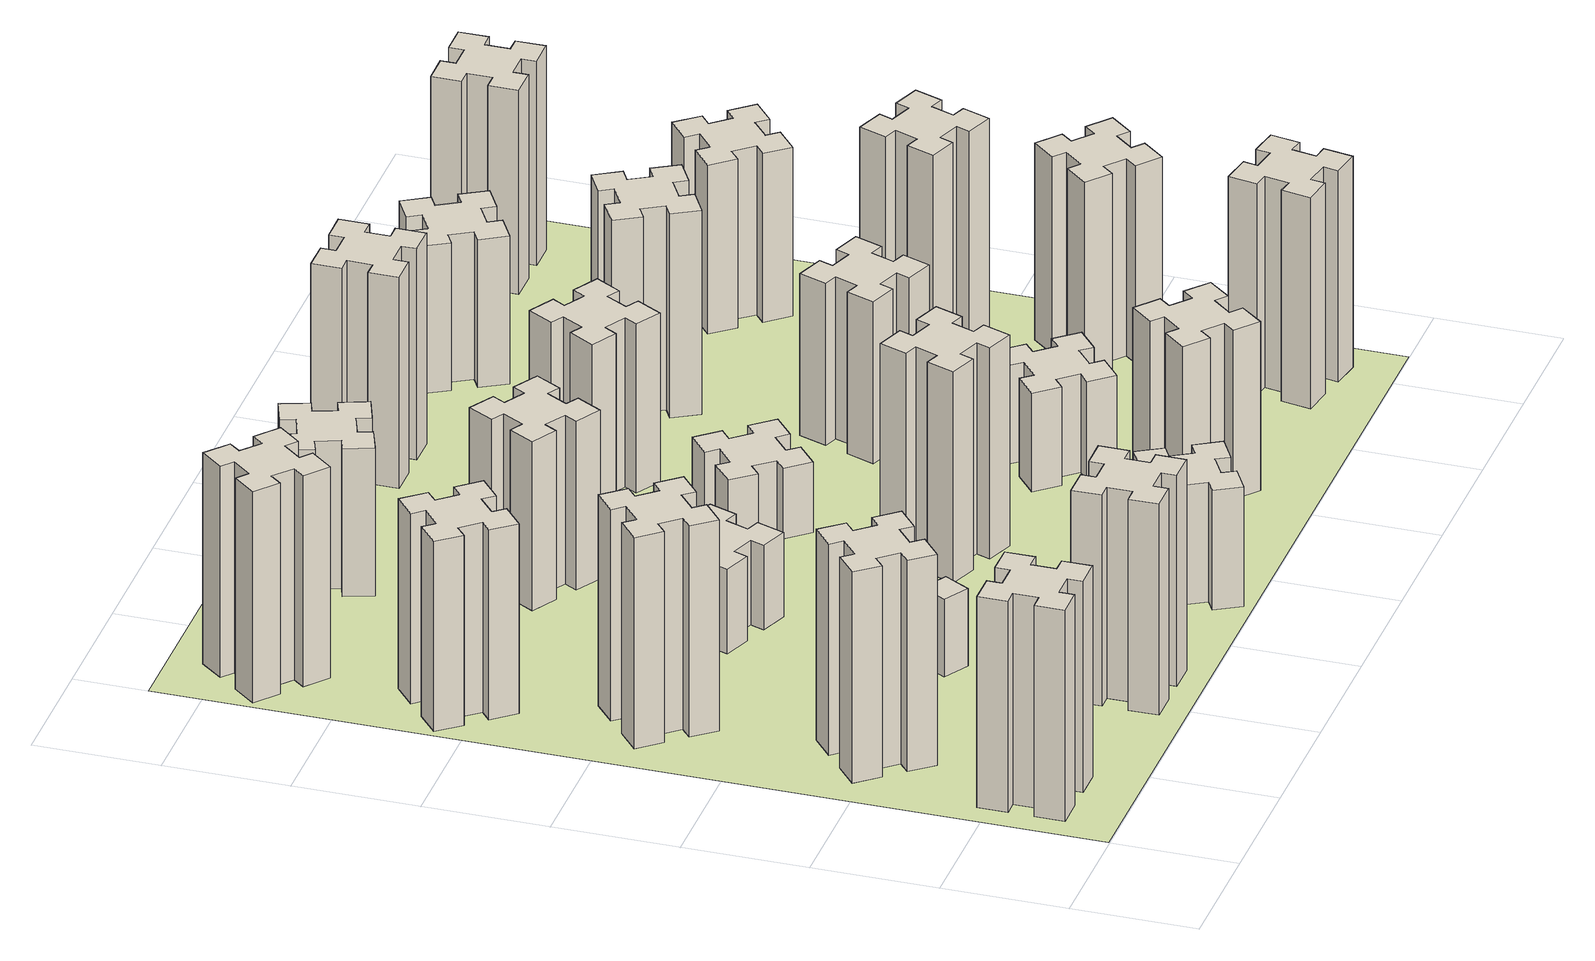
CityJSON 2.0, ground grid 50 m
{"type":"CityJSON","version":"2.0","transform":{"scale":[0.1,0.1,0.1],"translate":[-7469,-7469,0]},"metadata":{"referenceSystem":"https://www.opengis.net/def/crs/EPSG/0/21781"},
"CityObjects":{
"building1":{"type":"Building","attributes":{"class":"1000","function":"1000","usage":"1000","yearOfConstruction":2016,"roofType":"1000","measuredHeight":90,"storeysAboveGround":30,"storeysBelowGround":0},"geometry":[{"type":"Solid","lod":"1","boundaries":[[[[0,1,2,3,4,5,6,7,8,9,10,11,12,13,14,15,16,17,18,19]],[[17,16,20,21]],[[16,15,22,20]],[[15,14,23,22]],[[14,13,24,23]],[[13,12,25,24]],[[12,11,26,25]],[[11,10,27,26]],[[10,9,28,27]],[[9,8,29,28]],[[8,7,30,29]],[[7,6,31,30]],[[6,5,32,31]],[[5,4,33,32]],[[4,3,34,33]],[[3,2,35,34]],[[2,1,36,35]],[[1,0,37,36]],[[0,19,38,37]],[[19,18,39,38]],[[18,17,21,39]],[[24,25,26,27,28,29,30,31,32,33,34,35,36,37,38,39,21,20,22,23]]]]}]},
"building2":{"type":"Building","attributes":{"class":"1000","function":"1000","usage":"1000","yearOfConstruction":2016,"roofType":"1000","measuredHeight":90,"storeysAboveGround":30,"storeysBelowGround":0},"geometry":[{"type":"Solid","lod":"1","boundaries":[[[[40,41,42,43,44,45,46,47,48,49,50,51,52,53,54,55,56,57,58,59]],[[57,56,60,61]],[[56,55,62,60]],[[55,54,63,62]],[[54,53,64,63]],[[53,52,65,64]],[[52,51,66,65]],[[51,50,67,66]],[[50,49,68,67]],[[49,48,69,68]],[[48,47,70,69]],[[47,46,71,70]],[[46,45,72,71]],[[45,44,73,72]],[[44,43,74,73]],[[43,42,75,74]],[[42,41,76,75]],[[41,40,77,76]],[[40,59,78,77]],[[59,58,79,78]],[[58,57,61,79]],[[64,65,66,67,68,69,70,71,72,73,74,75,76,77,78,79,61,60,62,63]]]]}]},
"building3":{"type":"Building","attributes":{"class":"1000","function":"1000","usage":"1000","yearOfConstruction":2016,"roofType":"1000","measuredHeight":90,"storeysAboveGround":30,"storeysBelowGround":0},"geometry":[{"type":"Solid","lod":"1","boundaries":[[[[80,81,82,83,84,85,86,87,88,89,90,91,92,93,94,95,96,97,98,99]],[[97,96,100,101]],[[96,95,102,100]],[[95,94,103,102]],[[94,93,104,103]],[[93,92,105,104]],[[92,91,106,105]],[[91,90,107,106]],[[90,89,108,107]],[[89,88,109,108]],[[88,87,110,109]],[[87,86,111,110]],[[86,85,112,111]],[[85,84,113,112]],[[84,83,114,113]],[[83,82,115,114]],[[82,81,116,115]],[[81,80,117,116]],[[80,99,118,117]],[[99,98,119,118]],[[98,97,101,119]],[[104,105,106,107,108,109,110,111,112,113,114,115,116,117,118,119,101,100,102,103]]]]}]},
"building4":{"type":"Building","attributes":{"class":"1000","function":"1000","usage":"1000","yearOfConstruction":2016,"roofType":"1000","measuredHeight":81,"storeysAboveGround":30,"storeysBelowGround":0},"geometry":[{"type":"Solid","lod":"1","boundaries":[[[[120,121,122,123,124,125,126,127,128,129,130,131,132,133,134,135,136,137,138,139]],[[137,136,140,141]],[[136,135,142,140]],[[135,134,143,142]],[[134,133,144,143]],[[133,132,145,144]],[[132,131,146,145]],[[131,130,147,146]],[[130,129,148,147]],[[129,128,149,148]],[[128,127,150,149]],[[127,126,151,150]],[[126,125,152,151]],[[125,124,153,152]],[[124,123,154,153]],[[123,122,155,154]],[[122,121,156,155]],[[121,120,157,156]],[[120,139,158,157]],[[139,138,159,158]],[[138,137,141,159]],[[144,145,146,147,148,149,150,151,152,153,154,155,156,157,158,159,141,140,142,143]]]]}]},
"building5":{"type":"Building","attributes":{"class":"1000","function":"1000","usage":"1000","yearOfConstruction":2016,"roofType":"1000","measuredHeight":90,"storeysAboveGround":30,"storeysBelowGround":0},"geometry":[{"type":"Solid","lod":"1","boundaries":[[[[160,161,162,163,164,165,166,167,168,169,170,171,172,173,174,175,176,177,178,179]],[[177,176,180,181]],[[176,175,182,180]],[[175,174,183,182]],[[174,173,184,183]],[[173,172,185,184]],[[172,171,186,185]],[[171,170,187,186]],[[170,169,188,187]],[[169,168,189,188]],[[168,167,190,189]],[[167,166,191,190]],[[166,165,192,191]],[[165,164,193,192]],[[164,163,194,193]],[[163,162,195,194]],[[162,161,196,195]],[[161,160,197,196]],[[160,179,198,197]],[[179,178,199,198]],[[178,177,181,199]],[[184,185,186,187,188,189,190,191,192,193,194,195,196,197,198,199,181,180,182,183]]]]}]},
"building6":{"type":"Building","attributes":{"class":"1000","function":"1000","usage":"1000","yearOfConstruction":2016,"roofType":"1000","measuredHeight":90,"storeysAboveGround":30,"storeysBelowGround":0},"geometry":[{"type":"Solid","lod":"1","boundaries":[[[[200,201,202,203,204,205,206,207,208,209,210,211,212,213,214,215,216,217,218,219]],[[217,216,220,221]],[[216,215,222,220]],[[215,214,223,222]],[[214,213,224,223]],[[213,212,225,224]],[[212,211,226,225]],[[211,210,227,226]],[[210,209,228,227]],[[209,208,229,228]],[[208,207,230,229]],[[207,206,231,230]],[[206,205,232,231]],[[205,204,233,232]],[[204,203,234,233]],[[203,202,235,234]],[[202,201,236,235]],[[201,200,237,236]],[[200,219,238,237]],[[219,218,239,238]],[[218,217,221,239]],[[224,225,226,227,228,229,230,231,232,233,234,235,236,237,238,239,221,220,222,223]]]]}]},
"building7":{"type":"Building","attributes":{"class":"1000","function":"1000","usage":"1000","yearOfConstruction":2016,"roofType":"1000","measuredHeight":33,"storeysAboveGround":30,"storeysBelowGround":0},"geometry":[{"type":"Solid","lod":"1","boundaries":[[[[240,241,242,243,244,245,246,247,248,249,250,251,252,253,254,255,256,257,258,259]],[[257,256,260,261]],[[256,255,262,260]],[[255,254,263,262]],[[254,253,264,263]],[[253,252,265,264]],[[252,251,266,265]],[[251,250,267,266]],[[250,249,268,267]],[[249,248,269,268]],[[248,247,270,269]],[[247,246,271,270]],[[246,245,272,271]],[[245,244,273,272]],[[244,243,274,273]],[[243,242,275,274]],[[242,241,276,275]],[[241,240,277,276]],[[240,259,278,277]],[[259,258,279,278]],[[258,257,261,279]],[[264,265,266,267,268,269,270,271,272,273,274,275,276,277,278,279,261,260,262,263]]]]}]},
"building8":{"type":"Building","attributes":{"class":"1000","function":"1000","usage":"1000","yearOfConstruction":2016,"roofType":"1000","measuredHeight":36,"storeysAboveGround":30,"storeysBelowGround":0},"geometry":[{"type":"Solid","lod":"1","boundaries":[[[[280,281,282,283,284,285,286,287,288,289,290,291,292,293,294,295,296,297,298,299]],[[297,296,300,301]],[[296,295,302,300]],[[295,294,303,302]],[[294,293,304,303]],[[293,292,305,304]],[[292,291,306,305]],[[291,290,307,306]],[[290,289,308,307]],[[289,288,309,308]],[[288,287,310,309]],[[287,286,311,310]],[[286,285,312,311]],[[285,284,313,312]],[[284,283,314,313]],[[283,282,315,314]],[[282,281,316,315]],[[281,280,317,316]],[[280,299,318,317]],[[299,298,319,318]],[[298,297,301,319]],[[304,305,306,307,308,309,310,311,312,313,314,315,316,317,318,319,301,300,302,303]]]]}]},
"building9":{"type":"Building","attributes":{"class":"1000","function":"1000","usage":"1000","yearOfConstruction":2016,"roofType":"1000","measuredHeight":51,"storeysAboveGround":30,"storeysBelowGround":0},"geometry":[{"type":"Solid","lod":"1","boundaries":[[[[320,321,322,323,324,325,326,327,328,329,330,331,332,333,334,335,336,337,338,339]],[[337,336,340,341]],[[336,335,342,340]],[[335,334,343,342]],[[334,333,344,343]],[[333,332,345,344]],[[332,331,346,345]],[[331,330,347,346]],[[330,329,348,347]],[[329,328,349,348]],[[328,327,350,349]],[[327,326,351,350]],[[326,325,352,351]],[[325,324,353,352]],[[324,323,354,353]],[[323,322,355,354]],[[322,321,356,355]],[[321,320,357,356]],[[320,339,358,357]],[[339,338,359,358]],[[338,337,341,359]],[[344,345,346,347,348,349,350,351,352,353,354,355,356,357,358,359,341,340,342,343]]]]}]},
"building10":{"type":"Building","attributes":{"class":"1000","function":"1000","usage":"1000","yearOfConstruction":2016,"roofType":"1000","measuredHeight":72,"storeysAboveGround":30,"storeysBelowGround":0},"geometry":[{"type":"Solid","lod":"1","boundaries":[[[[360,361,362,363,364,365,366,367,368,369,370,371,372,373,374,375,376,377,378,379]],[[377,376,380,381]],[[376,375,382,380]],[[375,374,383,382]],[[374,373,384,383]],[[373,372,385,384]],[[372,371,386,385]],[[371,370,387,386]],[[370,369,388,387]],[[369,368,389,388]],[[368,367,390,389]],[[367,366,391,390]],[[366,365,392,391]],[[365,364,393,392]],[[364,363,394,393]],[[363,362,395,394]],[[362,361,396,395]],[[361,360,397,396]],[[360,379,398,397]],[[379,378,399,398]],[[378,377,381,399]],[[384,385,386,387,388,389,390,391,392,393,394,395,396,397,398,399,381,380,382,383]]]]}]},
"building11":{"type":"Building","attributes":{"class":"1000","function":"1000","usage":"1000","yearOfConstruction":2016,"roofType":"1000","measuredHeight":63,"storeysAboveGround":30,"storeysBelowGround":0},"geometry":[{"type":"Solid","lod":"1","boundaries":[[[[400,401,402,403,404,405,406,407,408,409,410,411,412,413,414,415,416,417,418,419]],[[417,416,420,421]],[[416,415,422,420]],[[415,414,423,422]],[[414,413,424,423]],[[413,412,425,424]],[[412,411,426,425]],[[411,410,427,426]],[[410,409,428,427]],[[409,408,429,428]],[[408,407,430,429]],[[407,406,431,430]],[[406,405,432,431]],[[405,404,433,432]],[[404,403,434,433]],[[403,402,435,434]],[[402,401,436,435]],[[401,400,437,436]],[[400,419,438,437]],[[419,418,439,438]],[[418,417,421,439]],[[424,425,426,427,428,429,430,431,432,433,434,435,436,437,438,439,421,420,422,423]]]]}]},
"building12":{"type":"Building","attributes":{"class":"1000","function":"1000","usage":"1000","yearOfConstruction":2016,"roofType":"1000","measuredHeight":90,"storeysAboveGround":30,"storeysBelowGround":0},"geometry":[{"type":"Solid","lod":"1","boundaries":[[[[440,441,442,443,444,445,446,447,448,449,450,451,452,453,454,455,456,457,458,459]],[[457,456,460,461]],[[456,455,462,460]],[[455,454,463,462]],[[454,453,464,463]],[[453,452,465,464]],[[452,451,466,465]],[[451,450,467,466]],[[450,449,468,467]],[[449,448,469,468]],[[448,447,470,469]],[[447,446,471,470]],[[446,445,472,471]],[[445,444,473,472]],[[444,443,474,473]],[[443,442,475,474]],[[442,441,476,475]],[[441,440,477,476]],[[440,459,478,477]],[[459,458,479,478]],[[458,457,461,479]],[[464,465,466,467,468,469,470,471,472,473,474,475,476,477,478,479,461,460,462,463]]]]}]},
"building13":{"type":"Building","attributes":{"class":"1000","function":"1000","usage":"1000","yearOfConstruction":2016,"roofType":"1000","measuredHeight":30,"storeysAboveGround":30,"storeysBelowGround":0},"geometry":[{"type":"Solid","lod":"1","boundaries":[[[[480,481,482,483,484,485,486,487,488,489,490,491,492,493,494,495,496,497,498,499]],[[497,496,500,501]],[[496,495,502,500]],[[495,494,503,502]],[[494,493,504,503]],[[493,492,505,504]],[[492,491,506,505]],[[491,490,507,506]],[[490,489,508,507]],[[489,488,509,508]],[[488,487,510,509]],[[487,486,511,510]],[[486,485,512,511]],[[485,484,513,512]],[[484,483,514,513]],[[483,482,515,514]],[[482,481,516,515]],[[481,480,517,516]],[[480,499,518,517]],[[499,498,519,518]],[[498,497,501,519]],[[504,505,506,507,508,509,510,511,512,513,514,515,516,517,518,519,501,500,502,503]]]]}]},
"building14":{"type":"Building","attributes":{"class":"1000","function":"1000","usage":"1000","yearOfConstruction":2016,"roofType":"1000","measuredHeight":72,"storeysAboveGround":30,"storeysBelowGround":0},"geometry":[{"type":"Solid","lod":"1","boundaries":[[[[520,521,522,523,524,525,526,527,528,529,530,531,532,533,534,535,536,537,538,539]],[[537,536,540,541]],[[536,535,542,540]],[[535,534,543,542]],[[534,533,544,543]],[[533,532,545,544]],[[532,531,546,545]],[[531,530,547,546]],[[530,529,548,547]],[[529,528,549,548]],[[528,527,550,549]],[[527,526,551,550]],[[526,525,552,551]],[[525,524,553,552]],[[524,523,554,553]],[[523,522,555,554]],[[522,521,556,555]],[[521,520,557,556]],[[520,539,558,557]],[[539,538,559,558]],[[538,537,541,559]],[[544,545,546,547,548,549,550,551,552,553,554,555,556,557,558,559,541,540,542,543]]]]}]},
"building15":{"type":"Building","attributes":{"class":"1000","function":"1000","usage":"1000","yearOfConstruction":2016,"roofType":"1000","measuredHeight":72,"storeysAboveGround":30,"storeysBelowGround":0},"geometry":[{"type":"Solid","lod":"1","boundaries":[[[[560,561,562,563,564,565,566,567,568,569,570,571,572,573,574,575,576,577,578,579]],[[577,576,580,581]],[[576,575,582,580]],[[575,574,583,582]],[[574,573,584,583]],[[573,572,585,584]],[[572,571,586,585]],[[571,570,587,586]],[[570,569,588,587]],[[569,568,589,588]],[[568,567,590,589]],[[567,566,591,590]],[[566,565,592,591]],[[565,564,593,592]],[[564,563,594,593]],[[563,562,595,594]],[[562,561,596,595]],[[561,560,597,596]],[[560,579,598,597]],[[579,578,599,598]],[[578,577,581,599]],[[584,585,586,587,588,589,590,591,592,593,594,595,596,597,598,599,581,580,582,583]]]]}]},
"building16":{"type":"Building","attributes":{"class":"1000","function":"1000","usage":"1000","yearOfConstruction":2016,"roofType":"1000","measuredHeight":90,"storeysAboveGround":30,"storeysBelowGround":0},"geometry":[{"type":"Solid","lod":"1","boundaries":[[[[600,601,602,603,604,605,606,607,608,609,610,611,612,613,614,615,616,617,618,619]],[[617,616,620,621]],[[616,615,622,620]],[[615,614,623,622]],[[614,613,624,623]],[[613,612,625,624]],[[612,611,626,625]],[[611,610,627,626]],[[610,609,628,627]],[[609,608,629,628]],[[608,607,630,629]],[[607,606,631,630]],[[606,605,632,631]],[[605,604,633,632]],[[604,603,634,633]],[[603,602,635,634]],[[602,601,636,635]],[[601,600,637,636]],[[600,619,638,637]],[[619,618,639,638]],[[618,617,621,639]],[[624,625,626,627,628,629,630,631,632,633,634,635,636,637,638,639,621,620,622,623]]]]}]},
"building17":{"type":"Building","attributes":{"class":"1000","function":"1000","usage":"1000","yearOfConstruction":2016,"roofType":"1000","measuredHeight":42,"storeysAboveGround":30,"storeysBelowGround":0},"geometry":[{"type":"Solid","lod":"1","boundaries":[[[[640,641,642,643,644,645,646,647,648,649,650,651,652,653,654,655,656,657,658,659]],[[657,656,660,661]],[[656,655,662,660]],[[655,654,663,662]],[[654,653,664,663]],[[653,652,665,664]],[[652,651,666,665]],[[651,650,667,666]],[[650,649,668,667]],[[649,648,669,668]],[[648,647,670,669]],[[647,646,671,670]],[[646,645,672,671]],[[645,644,673,672]],[[644,643,674,673]],[[643,642,675,674]],[[642,641,676,675]],[[641,640,677,676]],[[640,659,678,677]],[[659,658,679,678]],[[658,657,661,679]],[[664,665,666,667,668,669,670,671,672,673,674,675,676,677,678,679,661,660,662,663]]]]}]},
"building18":{"type":"Building","attributes":{"class":"1000","function":"1000","usage":"1000","yearOfConstruction":2016,"roofType":"1000","measuredHeight":69,"storeysAboveGround":30,"storeysBelowGround":0},"geometry":[{"type":"Solid","lod":"1","boundaries":[[[[680,681,682,683,684,685,686,687,688,689,690,691,692,693,694,695,696,697,698,699]],[[697,696,700,701]],[[696,695,702,700]],[[695,694,703,702]],[[694,693,704,703]],[[693,692,705,704]],[[692,691,706,705]],[[691,690,707,706]],[[690,689,708,707]],[[689,688,709,708]],[[688,687,710,709]],[[687,686,711,710]],[[686,685,712,711]],[[685,684,713,712]],[[684,683,714,713]],[[683,682,715,714]],[[682,681,716,715]],[[681,680,717,716]],[[680,699,718,717]],[[699,698,719,718]],[[698,697,701,719]],[[704,705,706,707,708,709,710,711,712,713,714,715,716,717,718,719,701,700,702,703]]]]}]},
"building19":{"type":"Building","attributes":{"class":"1000","function":"1000","usage":"1000","yearOfConstruction":2016,"roofType":"1000","measuredHeight":87,"storeysAboveGround":30,"storeysBelowGround":0},"geometry":[{"type":"Solid","lod":"1","boundaries":[[[[720,721,722,723,724,725,726,727,728,729,730,731,732,733,734,735,736,737,738,739]],[[737,736,740,741]],[[736,735,742,740]],[[735,734,743,742]],[[734,733,744,743]],[[733,732,745,744]],[[732,731,746,745]],[[731,730,747,746]],[[730,729,748,747]],[[729,728,749,748]],[[728,727,750,749]],[[727,726,751,750]],[[726,725,752,751]],[[725,724,753,752]],[[724,723,754,753]],[[723,722,755,754]],[[722,721,756,755]],[[721,720,757,756]],[[720,739,758,757]],[[739,738,759,758]],[[738,737,741,759]],[[744,745,746,747,748,749,750,751,752,753,754,755,756,757,758,759,741,740,742,743]]]]}]},
"building20":{"type":"Building","attributes":{"class":"1000","function":"1000","usage":"1000","yearOfConstruction":2016,"roofType":"1000","measuredHeight":90,"storeysAboveGround":30,"storeysBelowGround":0},"geometry":[{"type":"Solid","lod":"1","boundaries":[[[[760,761,762,763,764,765,766,767,768,769,770,771,772,773,774,775,776,777,778,779]],[[777,776,780,781]],[[776,775,782,780]],[[775,774,783,782]],[[774,773,784,783]],[[773,772,785,784]],[[772,771,786,785]],[[771,770,787,786]],[[770,769,788,787]],[[769,768,789,788]],[[768,767,790,789]],[[767,766,791,790]],[[766,765,792,791]],[[765,764,793,792]],[[764,763,794,793]],[[763,762,795,794]],[[762,761,796,795]],[[761,760,797,796]],[[760,779,798,797]],[[779,778,799,798]],[[778,777,781,799]],[[784,785,786,787,788,789,790,791,792,793,794,795,796,797,798,799,781,780,782,783]]]]}]},
"building21":{"type":"Building","attributes":{"class":"1000","function":"1000","usage":"1000","yearOfConstruction":2016,"roofType":"1000","measuredHeight":63,"storeysAboveGround":30,"storeysBelowGround":0},"geometry":[{"type":"Solid","lod":"1","boundaries":[[[[800,801,802,803,804,805,806,807,808,809,810,811,812,813,814,815,816,817,818,819]],[[817,816,820,821]],[[816,815,822,820]],[[815,814,823,822]],[[814,813,824,823]],[[813,812,825,824]],[[812,811,826,825]],[[811,810,827,826]],[[810,809,828,827]],[[809,808,829,828]],[[808,807,830,829]],[[807,806,831,830]],[[806,805,832,831]],[[805,804,833,832]],[[804,803,834,833]],[[803,802,835,834]],[[802,801,836,835]],[[801,800,837,836]],[[800,819,838,837]],[[819,818,839,838]],[[818,817,821,839]],[[824,825,826,827,828,829,830,831,832,833,834,835,836,837,838,839,821,820,822,823]]]]}]},
"building22":{"type":"Building","attributes":{"class":"1000","function":"1000","usage":"1000","yearOfConstruction":2016,"roofType":"1000","measuredHeight":84,"storeysAboveGround":30,"storeysBelowGround":0},"geometry":[{"type":"Solid","lod":"1","boundaries":[[[[840,841,842,843,844,845,846,847,848,849,850,851,852,853,854,855,856,857,858,859]],[[857,856,860,861]],[[856,855,862,860]],[[855,854,863,862]],[[854,853,864,863]],[[853,852,865,864]],[[852,851,866,865]],[[851,850,867,866]],[[850,849,868,867]],[[849,848,869,868]],[[848,847,870,869]],[[847,846,871,870]],[[846,845,872,871]],[[845,844,873,872]],[[844,843,874,873]],[[843,842,875,874]],[[842,841,876,875]],[[841,840,877,876]],[[840,859,878,877]],[[859,858,879,878]],[[858,857,861,879]],[[864,865,866,867,868,869,870,871,872,873,874,875,876,877,878,879,861,860,862,863]]]]}]},
"building23":{"type":"Building","attributes":{"class":"1000","function":"1000","usage":"1000","yearOfConstruction":2016,"roofType":"1000","measuredHeight":90,"storeysAboveGround":30,"storeysBelowGround":0},"geometry":[{"type":"Solid","lod":"1","boundaries":[[[[880,881,882,883,884,885,886,887,888,889,890,891,892,893,894,895,896,897,898,899]],[[897,896,900,901]],[[896,895,902,900]],[[895,894,903,902]],[[894,893,904,903]],[[893,892,905,904]],[[892,891,906,905]],[[891,890,907,906]],[[890,889,908,907]],[[889,888,909,908]],[[888,887,910,909]],[[887,886,911,910]],[[886,885,912,911]],[[885,884,913,912]],[[884,883,914,913]],[[883,882,915,914]],[[882,881,916,915]],[[881,880,917,916]],[[880,899,918,917]],[[899,898,919,918]],[[898,897,901,919]],[[904,905,906,907,908,909,910,911,912,913,914,915,916,917,918,919,901,900,902,903]]]]}]},
"building24":{"type":"Building","attributes":{"class":"1000","function":"1000","usage":"1000","yearOfConstruction":2016,"roofType":"1000","measuredHeight":72,"storeysAboveGround":30,"storeysBelowGround":0},"geometry":[{"type":"Solid","lod":"1","boundaries":[[[[920,921,922,923,924,925,926,927,928,929,930,931,932,933,934,935,936,937,938,939]],[[937,936,940,941]],[[936,935,942,940]],[[935,934,943,942]],[[934,933,944,943]],[[933,932,945,944]],[[932,931,946,945]],[[931,930,947,946]],[[930,929,948,947]],[[929,928,949,948]],[[928,927,950,949]],[[927,926,951,950]],[[926,925,952,951]],[[925,924,953,952]],[[924,923,954,953]],[[923,922,955,954]],[[922,921,956,955]],[[921,920,957,956]],[[920,939,958,957]],[[939,938,959,958]],[[938,937,941,959]],[[944,945,946,947,948,949,950,951,952,953,954,955,956,957,958,959,941,940,942,943]]]]}]},
"building25":{"type":"Building","attributes":{"class":"1000","function":"1000","usage":"1000","yearOfConstruction":2016,"roofType":"1000","measuredHeight":87,"storeysAboveGround":30,"storeysBelowGround":0},"geometry":[{"type":"Solid","lod":"1","boundaries":[[[[960,961,962,963,964,965,966,967,968,969,970,971,972,973,974,975,976,977,978,979]],[[977,976,980,981]],[[976,975,982,980]],[[975,974,983,982]],[[974,973,984,983]],[[973,972,985,984]],[[972,971,986,985]],[[971,970,987,986]],[[970,969,988,987]],[[969,968,989,988]],[[968,967,990,989]],[[967,966,991,990]],[[966,965,992,991]],[[965,964,993,992]],[[964,963,994,993]],[[963,962,995,994]],[[962,961,996,995]],[[961,960,997,996]],[[960,979,998,997]],[[979,978,999,998]],[[978,977,981,999]],[[984,985,986,987,988,989,990,991,992,993,994,995,996,997,998,999,981,980,982,983]]]]}]},
"landuse1":{"type":"LandUse","attributes":{"name":"plot1","function":"1010"},"geometry":[{"type":"MultiSurface","lod":"1","boundaries":[[[1000,1001,1002,1003]]]}]}
},
"vertices":[
[165,425,0],[165,325,0],[105,325,0],[105,205,0],[225,205,0],[225,265,0],[325,265,0],[325,205,0],[445,205,0],[445,325,0],[385,325,0],[385,425,0],[445,425,0],[445,545,0],[325,545,0],[325,485,0],[225,485,0],[225,545,0],[105,545,0],[105,425,0],[225,485,900],[225,545,900],[325,485,900],[325,545,900],[445,545,900],[445,425,900],[385,425,900],[385,325,900],[445,325,900],[445,205,900],[325,205,900],[325,265,900],[225,265,900],[225,205,900],[105,205,900],[105,325,900],[165,325,900],[165,425,900],[105,425,900],[105,545,900],
[492,1048,0],[427,1124,0],[473,1163,0],[396,1255,0],[304,1178,0],[343,1132,0],[266,1067,0],[228,1113,0],[136,1036,0],[213,944,0],[259,983,0],[323,906,0],[277,868,0],[354,776,0],[446,853,0],[408,899,0],[484,963,0],[523,917,0],[615,994,0],[538,1086,0],[484,963,900],[523,917,900],[408,899,900],[446,853,900],[354,776,900],[277,868,900],[323,906,900],[259,983,900],[213,944,900],[136,1036,900],[228,1113,900],[266,1067,900],[343,1132,900],[304,1178,900],[396,1255,900],[473,1163,900],[427,1124,900],[492,1048,900],[538,1086,900],[615,994,900],
[492,1888,0],[427,1964,0],[473,2003,0],[396,2095,0],[304,2018,0],[343,1972,0],[266,1907,0],[228,1953,0],[136,1876,0],[213,1784,0],[259,1823,0],[323,1746,0],[277,1708,0],[354,1616,0],[446,1693,0],[408,1739,0],[484,1803,0],[523,1757,0],[615,1834,0],[538,1926,0],[484,1803,900],[523,1757,900],[408,1739,900],[446,1693,900],[354,1616,900],[277,1708,900],[323,1746,900],[259,1823,900],[213,1784,900],[136,1876,900],[228,1953,900],[266,1907,900],[343,1972,900],[304,2018,900],[396,2095,900],[473,2003,900],[427,1964,900],[492,1888,900],[538,1926,900],[615,1834,900],
[243,2712,0],[166,2647,0],[128,2693,0],[36,2616,0],[113,2524,0],[159,2563,0],[223,2486,0],[177,2448,0],[254,2356,0],[346,2433,0],[308,2479,0],[384,2543,0],[423,2497,0],[515,2574,0],[438,2666,0],[392,2628,0],[327,2704,0],[373,2743,0],[296,2835,0],[204,2758,0],[327,2704,810],[373,2743,810],[392,2628,810],[438,2666,810],[515,2574,810],[423,2497,810],[384,2543,810],[308,2479,810],[346,2433,810],[254,2356,810],[177,2448,810],[223,2486,810],[159,2563,810],[113,2524,810],[36,2616,810],[128,2693,810],[166,2647,810],[243,2712,810],[204,2758,810],[296,2835,810],
[1225,225,0],[1225,325,0],[1285,325,0],[1285,445,0],[1165,445,0],[1165,385,0],[1065,385,0],[1065,445,0],[945,445,0],[945,325,0],[1005,325,0],[1005,225,0],[945,225,0],[945,105,0],[1065,105,0],[1065,165,0],[1165,165,0],[1165,105,0],[1285,105,0],[1285,225,0],[1165,165,900],[1165,105,900],[1065,165,900],[1065,105,900],[945,105,900],[945,225,900],[1005,225,900],[1005,325,900],[945,325,900],[945,445,900],[1065,445,900],[1065,385,900],[1165,385,900],[1165,445,900],[1285,445,900],[1285,325,900],[1225,325,900],[1225,225,900],[1285,225,900],[1285,105,900],
[384,3387,0],[308,3452,0],[346,3498,0],[254,3575,0],[177,3483,0],[223,3444,0],[159,3368,0],[113,3406,0],[36,3314,0],[128,3237,0],[166,3283,0],[243,3219,0],[204,3173,0],[296,3096,0],[373,3188,0],[327,3226,0],[392,3303,0],[438,3264,0],[515,3356,0],[423,3433,0],[392,3303,900],[438,3264,900],[327,3226,900],[373,3188,900],[296,3096,900],[204,3173,900],[243,3219,900],[166,3283,900],[128,3237,900],[36,3314,900],[113,3406,900],[159,3368,900],[223,3444,900],[177,3483,900],[254,3575,900],[346,3498,900],[308,3452,900],[384,3387,900],[423,3433,900],[515,3356,900],
[1086,1017,0],[1136,1104,0],[1188,1074,0],[1248,1178,0],[1144,1238,0],[1114,1186,0],[1027,1236,0],[1057,1288,0],[953,1348,0],[893,1244,0],[945,1214,0],[895,1127,0],[843,1157,0],[783,1053,0],[887,993,0],[917,1045,0],[1004,995,0],[974,943,0],[1078,883,0],[1138,987,0],[1004,995,330],[974,943,330],[917,1045,330],[887,993,330],[783,1053,330],[843,1157,330],[895,1127,330],[945,1214,330],[893,1244,330],[953,1348,330],[1057,1288,330],[1027,1236,330],[1114,1186,330],[1144,1238,330],[1248,1178,330],[1188,1074,330],[1136,1104,330],[1086,1017,330],[1138,987,330],[1078,883,330],
[1202,1771,0],[1236,1865,0],[1292,1844,0],[1333,1957,0],[1220,1998,0],[1200,1942,0],[1106,1976,0],[1127,2032,0],[1014,2073,0],[973,1960,0],[1029,1940,0],[995,1846,0],[939,1867,0],[897,1754,0],[1010,1713,0],[1031,1769,0],[1125,1735,0],[1104,1679,0],[1217,1637,0],[1258,1750,0],[1125,1735,360],[1104,1679,360],[1031,1769,360],[1010,1713,360],[897,1754,360],[939,1867,360],[995,1846,360],[1029,1940,360],[973,1960,360],[1014,2073,360],[1127,2032,360],[1106,1976,360],[1200,1942,360],[1220,1998,360],[1333,1957,360],[1292,1844,360],[1236,1865,360],[1202,1771,360],[1258,1750,360],[1217,1637,360],
[1735,264,0],[1785,177,0],[1733,147,0],[1793,43,0],[1897,103,0],[1867,155,0],[1954,205,0],[1984,153,0],[2088,213,0],[2028,317,0],[1976,287,0],[1926,374,0],[1978,404,0],[1918,508,0],[1814,448,0],[1844,396,0],[1757,346,0],[1727,398,0],[1623,338,0],[1683,234,0],[1757,346,510],[1727,398,510],[1844,396,510],[1814,448,510],[1918,508,510],[1978,404,510],[1926,374,510],[1976,287,510],[2028,317,510],[2088,213,510],[1984,153,510],[1954,205,510],[1867,155,510],[1897,103,510],[1793,43,510],[1733,147,510],[1785,177,510],[1735,264,510],[1683,234,510],[1623,338,510],
[1117,2525,0],[1204,2475,0],[1174,2423,0],[1278,2363,0],[1338,2467,0],[1286,2497,0],[1336,2584,0],[1388,2554,0],[1448,2658,0],[1344,2718,0],[1314,2666,0],[1227,2716,0],[1257,2768,0],[1153,2828,0],[1093,2724,0],[1145,2694,0],[1095,2607,0],[1043,2637,0],[983,2533,0],[1087,2473,0],[1095,2607,720],[1043,2637,720],[1145,2694,720],[1093,2724,720],[1153,2828,720],[1257,2768,720],[1227,2716,720],[1314,2666,720],[1344,2718,720],[1448,2658,720],[1388,2554,720],[1336,2584,720],[1286,2497,720],[1338,2467,720],[1278,2363,720],[1174,2423,720],[1204,2475,720],[1117,2525,720],[1087,2473,720],[983,2533,720],
[1025,3456,0],[931,3422,0],[910,3478,0],[797,3437,0],[839,3324,0],[895,3345,0],[929,3251,0],[873,3230,0],[914,3117,0],[1027,3159,0],[1006,3215,0],[1100,3249,0],[1120,3193,0],[1233,3234,0],[1192,3347,0],[1136,3326,0],[1102,3420,0],[1158,3440,0],[1117,3553,0],[1004,3512,0],[1102,3420,630],[1158,3440,630],[1136,3326,630],[1192,3347,630],[1233,3234,630],[1120,3193,630],[1100,3249,630],[1006,3215,630],[1027,3159,630],[914,3117,630],[873,3230,630],[929,3251,630],[895,3345,630],[839,3324,630],[797,3437,630],[910,3478,630],[931,3422,630],[1025,3456,630],[1004,3512,630],[1117,3553,630],
[1769,1300,0],[1735,1206,0],[1679,1227,0],[1637,1114,0],[1750,1073,0],[1771,1129,0],[1865,1095,0],[1844,1039,0],[1957,997,0],[1998,1110,0],[1942,1131,0],[1976,1225,0],[2032,1204,0],[2073,1317,0],[1960,1358,0],[1940,1302,0],[1846,1336,0],[1867,1392,0],[1754,1433,0],[1713,1320,0],[1846,1336,900],[1867,1392,900],[1940,1302,900],[1960,1358,900],[2073,1317,900],[2032,1204,900],[1976,1225,900],[1942,1131,900],[1998,1110,900],[1957,997,900],[1844,1039,900],[1865,1095,900],[1771,1129,900],[1750,1073,900],[1637,1114,900],[1679,1227,900],[1735,1206,900],[1769,1300,900],[1713,1320,900],[1754,1433,900],
[1972,1988,0],[1907,2064,0],[1953,2103,0],[1876,2195,0],[1784,2118,0],[1823,2072,0],[1746,2007,0],[1708,2053,0],[1616,1976,0],[1693,1884,0],[1739,1923,0],[1803,1846,0],[1757,1808,0],[1834,1716,0],[1926,1793,0],[1888,1839,0],[1964,1903,0],[2003,1857,0],[2095,1934,0],[2018,2026,0],[1964,1903,300],[2003,1857,300],[1888,1839,300],[1926,1793,300],[1834,1716,300],[1757,1808,300],[1803,1846,300],[1739,1923,300],[1693,1884,300],[1616,1976,300],[1708,2053,300],[1746,2007,300],[1823,2072,300],[1784,2118,300],[1876,2195,300],[1953,2103,300],[1907,2064,300],[1972,1988,300],[2018,2026,300],[2095,1934,300],
[2026,2497,0],[2076,2584,0],[2128,2554,0],[2188,2658,0],[2084,2718,0],[2054,2666,0],[1967,2716,0],[1997,2768,0],[1893,2828,0],[1833,2724,0],[1885,2694,0],[1835,2607,0],[1783,2637,0],[1723,2533,0],[1827,2473,0],[1857,2525,0],[1944,2475,0],[1914,2423,0],[2018,2363,0],[2078,2467,0],[1944,2475,720],[1914,2423,720],[1857,2525,720],[1827,2473,720],[1723,2533,720],[1783,2637,720],[1835,2607,720],[1885,2694,720],[1833,2724,720],[1893,2828,720],[1997,2768,720],[1967,2716,720],[2054,2666,720],[2084,2718,720],[2188,2658,720],[2128,2554,720],[2076,2584,720],[2026,2497,720],[2078,2467,720],[2018,2363,720],
[2486,423,0],[2563,359,0],[2524,313,0],[2616,236,0],[2693,328,0],[2647,366,0],[2712,443,0],[2758,404,0],[2835,496,0],[2743,573,0],[2704,527,0],[2628,592,0],[2666,638,0],[2574,715,0],[2497,623,0],[2543,584,0],[2479,508,0],[2433,546,0],[2356,454,0],[2448,377,0],[2479,508,720],[2433,546,720],[2543,584,720],[2497,623,720],[2574,715,720],[2666,638,720],[2628,592,720],[2704,527,720],[2743,573,720],[2835,496,720],[2758,404,720],[2712,443,720],[2647,366,720],[2693,328,720],[2616,236,720],[2524,313,720],[2563,359,720],[2486,423,720],[2448,377,720],[2356,454,720],
[1965,3385,0],[1965,3485,0],[2025,3485,0],[2025,3605,0],[1905,3605,0],[1905,3545,0],[1805,3545,0],[1805,3605,0],[1685,3605,0],[1685,3485,0],[1745,3485,0],[1745,3385,0],[1685,3385,0],[1685,3265,0],[1805,3265,0],[1805,3325,0],[1905,3325,0],[1905,3265,0],[2025,3265,0],[2025,3385,0],[1905,3325,900],[1905,3265,900],[1805,3325,900],[1805,3265,900],[1685,3265,900],[1685,3385,900],[1745,3385,900],[1745,3485,900],[1685,3485,900],[1685,3605,900],[1805,3605,900],[1805,3545,900],[1905,3545,900],[1905,3605,900],[2025,3605,900],[2025,3485,900],[1965,3485,900],[1965,3385,900],[2025,3385,900],[2025,3265,900],
[2563,1132,0],[2486,1067,0],[2448,1113,0],[2356,1036,0],[2433,944,0],[2479,983,0],[2543,906,0],[2497,868,0],[2574,776,0],[2666,853,0],[2628,899,0],[2704,963,0],[2743,917,0],[2835,994,0],[2758,1086,0],[2712,1048,0],[2647,1124,0],[2693,1163,0],[2616,1255,0],[2524,1178,0],[2647,1124,420],[2693,1163,420],[2712,1048,420],[2758,1086,420],[2835,994,420],[2743,917,420],[2704,963,420],[2628,899,420],[2666,853,420],[2574,776,420],[2497,868,420],[2543,906,420],[2479,983,420],[2433,944,420],[2356,1036,420],[2448,1113,420],[2486,1067,420],[2563,1132,420],[2524,1178,420],[2616,1255,420],
[2682,1671,0],[2716,1765,0],[2772,1744,0],[2813,1857,0],[2700,1898,0],[2680,1842,0],[2586,1876,0],[2607,1932,0],[2494,1973,0],[2453,1860,0],[2509,1840,0],[2475,1746,0],[2419,1767,0],[2377,1654,0],[2490,1613,0],[2511,1669,0],[2605,1635,0],[2584,1579,0],[2697,1537,0],[2738,1650,0],[2605,1635,690],[2584,1579,690],[2511,1669,690],[2490,1613,690],[2377,1654,690],[2419,1767,690],[2475,1746,690],[2509,1840,690],[2453,1860,690],[2494,1973,690],[2607,1932,690],[2586,1876,690],[2680,1842,690],[2700,1898,690],[2813,1857,690],[2772,1744,690],[2716,1765,690],[2682,1671,690],[2738,1650,690],[2697,1537,690],
[2475,2584,0],[2525,2497,0],[2473,2467,0],[2533,2363,0],[2637,2423,0],[2607,2475,0],[2694,2525,0],[2724,2473,0],[2828,2533,0],[2768,2637,0],[2716,2607,0],[2666,2694,0],[2718,2724,0],[2658,2828,0],[2554,2768,0],[2584,2716,0],[2497,2666,0],[2467,2718,0],[2363,2658,0],[2423,2554,0],[2497,2666,870],[2467,2718,870],[2584,2716,870],[2554,2768,870],[2658,2828,870],[2718,2724,870],[2666,2694,870],[2716,2607,870],[2768,2637,870],[2828,2533,870],[2724,2473,870],[2694,2525,870],[2607,2475,870],[2637,2423,870],[2533,2363,870],[2473,2467,870],[2525,2497,870],[2475,2584,870],[2423,2554,870],[2363,2658,870],
[3504,475,0],[3405,492,0],[3416,551,0],[3297,572,0],[3277,454,0],[3336,444,0],[3318,345,0],[3259,356,0],[3238,237,0],[3357,217,0],[3367,276,0],[3465,258,0],[3455,199,0],[3573,178,0],[3594,297,0],[3535,307,0],[3552,405,0],[3611,395,0],[3632,513,0],[3514,534,0],[3552,405,900],[3611,395,900],[3535,307,900],[3594,297,900],[3573,178,900],[3455,199,900],[3465,258,900],[3367,276,900],[3357,217,900],[3238,237,900],[3259,356,900],[3318,345,900],[3336,444,900],[3277,454,900],[3297,572,900],[3416,551,900],[3405,492,900],[3504,475,900],[3514,534,900],[3632,513,900],
[2716,3347,0],[2666,3434,0],[2718,3464,0],[2658,3568,0],[2554,3508,0],[2584,3456,0],[2497,3406,0],[2467,3458,0],[2363,3398,0],[2423,3294,0],[2475,3324,0],[2525,3237,0],[2473,3207,0],[2533,3103,0],[2637,3163,0],[2607,3215,0],[2694,3265,0],[2724,3213,0],[2828,3273,0],[2768,3377,0],[2694,3265,630],[2724,3213,630],[2607,3215,630],[2637,3163,630],[2533,3103,630],[2473,3207,630],[2525,3237,630],[2475,3324,630],[2423,3294,630],[2363,3398,630],[2467,3458,630],[2497,3406,630],[2584,3456,630],[2554,3508,630],[2658,3568,630],[2718,3464,630],[2666,3434,630],[2716,3347,630],[2768,3377,630],[2828,3273,630],
[3487,1006,0],[3552,1083,0],[3598,1044,0],[3675,1136,0],[3583,1213,0],[3544,1167,0],[3468,1232,0],[3506,1278,0],[3414,1355,0],[3337,1263,0],[3383,1224,0],[3319,1148,0],[3273,1186,0],[3196,1094,0],[3288,1017,0],[3326,1063,0],[3403,999,0],[3364,953,0],[3456,876,0],[3533,968,0],[3403,999,840],[3364,953,840],[3326,1063,840],[3288,1017,840],[3196,1094,840],[3273,1186,840],[3319,1148,840],[3383,1224,840],[3337,1263,840],[3414,1355,840],[3506,1278,840],[3468,1232,840],[3544,1167,840],[3583,1213,840],[3675,1136,840],[3598,1044,840],[3552,1083,840],[3487,1006,840],[3533,968,840],[3456,876,840],
[3420,1842,0],[3326,1876,0],[3347,1932,0],[3234,1973,0],[3193,1860,0],[3249,1840,0],[3215,1746,0],[3159,1767,0],[3117,1654,0],[3230,1613,0],[3251,1669,0],[3345,1635,0],[3324,1579,0],[3437,1537,0],[3478,1650,0],[3422,1671,0],[3456,1765,0],[3512,1744,0],[3553,1857,0],[3440,1898,0],[3456,1765,900],[3512,1744,900],[3422,1671,900],[3478,1650,900],[3437,1537,900],[3324,1579,900],[3345,1635,900],[3251,1669,900],[3230,1613,900],[3117,1654,900],[3159,1767,900],[3215,1746,900],[3249,1840,900],[3193,1860,900],[3234,1973,900],[3347,1932,900],[3326,1876,900],[3420,1842,900],[3440,1898,900],[3553,1857,900],
[3219,2463,0],[3283,2386,0],[3237,2348,0],[3314,2256,0],[3406,2333,0],[3368,2379,0],[3444,2443,0],[3483,2397,0],[3575,2474,0],[3498,2566,0],[3452,2528,0],[3387,2604,0],[3433,2643,0],[3356,2735,0],[3264,2658,0],[3303,2612,0],[3226,2547,0],[3188,2593,0],[3096,2516,0],[3173,2424,0],[3226,2547,720],[3188,2593,720],[3303,2612,720],[3264,2658,720],[3356,2735,720],[3433,2643,720],[3387,2604,720],[3452,2528,720],[3498,2566,720],[3575,2474,720],[3483,2397,720],[3444,2443,720],[3368,2379,720],[3406,2333,720],[3314,2256,720],[3237,2348,720],[3283,2386,720],[3219,2463,720],[3173,2424,720],[3096,2516,720],
[3285,3325,0],[3385,3325,0],[3385,3265,0],[3505,3265,0],[3505,3385,0],[3445,3385,0],[3445,3485,0],[3505,3485,0],[3505,3605,0],[3385,3605,0],[3385,3545,0],[3285,3545,0],[3285,3605,0],[3165,3605,0],[3165,3485,0],[3225,3485,0],[3225,3385,0],[3165,3385,0],[3165,3265,0],[3285,3265,0],[3225,3385,870],[3165,3385,870],[3225,3485,870],[3165,3485,870],[3165,3605,870],[3285,3605,870],[3285,3545,870],[3385,3545,870],[3385,3605,870],[3505,3605,870],[3505,3485,870],[3445,3485,870],[3445,3385,870],[3505,3385,870],[3505,3265,870],[3385,3265,870],[3385,3325,870],[3285,3325,870],[3285,3265,870],[3165,3265,870],
[5,3705,0],[3705,3705,0],[3705,5,0],[5,5,0]
]}
